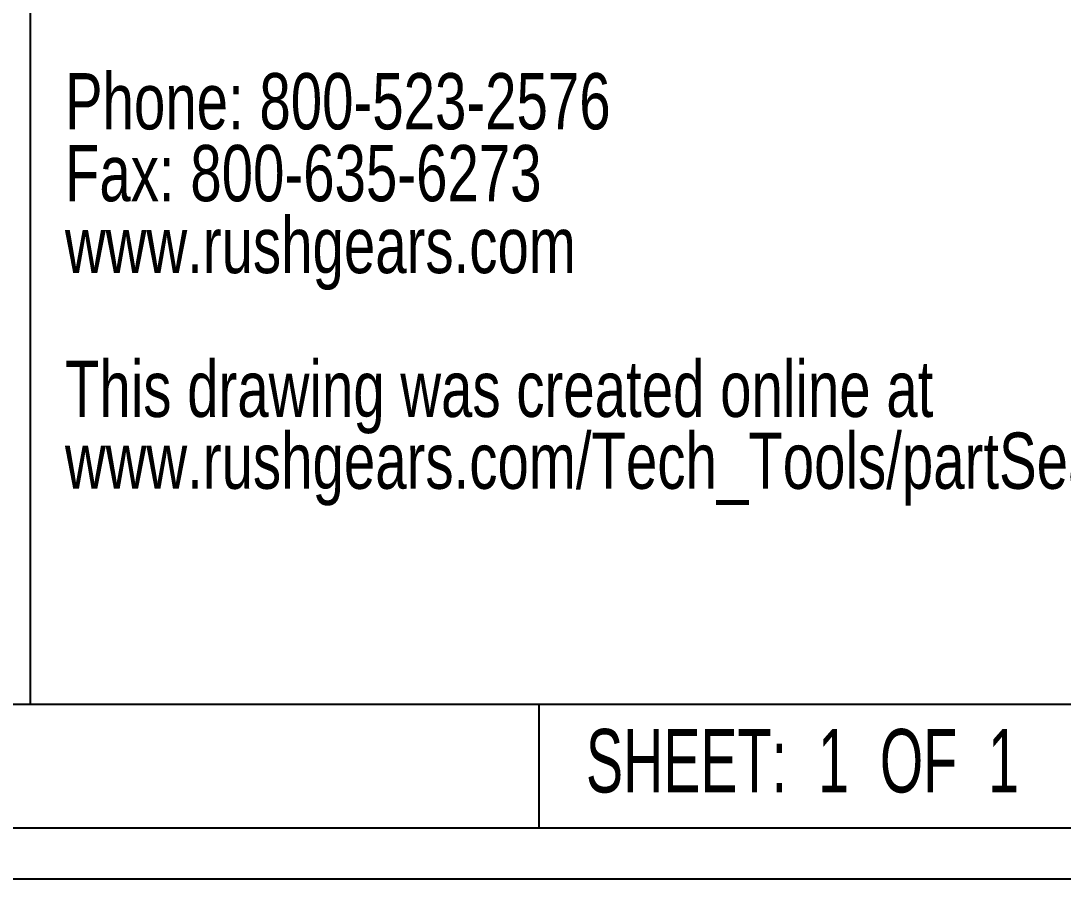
# Model space of a CAD drawing. Extents: x 6 to 553, y 4 to 428.
# Drawn here: x 453.8 to 505.8, y 3.9 to 46.6 of the extents above; entities that cross this region are included whole.
import ezdxf

# ---------------------------------------------------------------- set-up
doc = ezdxf.new("R2010")
doc.units = 0
doc.layers.add('TITLEBLOCK', color=250, linetype='CONTINUOUS')
doc.styles.add('SLDTEXTSTYLE0', font='TXT', dxfattribs={"width": 0.75})
doc.styles.add('SLDTEXTSTYLE1', font='TXT', dxfattribs={"width": 0.65625})

# ---------------------------------------------------------------- blocks, each defined once
blk = doc.blocks.new('SW_NOTE_0')
at = {"layer": 'TITLEBLOCK', "color": 0, "char_height": 2.80308, "attachment_point": 1, "style": 'SLDTEXTSTYLE0'}
for s, insert in [('Phone: 800-523-2576', (0, -7.132)), ('Fax: 800-635-6273', (0, -10.713)), ('www.rushgears.com', (0, -14.295)), ('This drawing was created online at', (0, -21.459)), ('www.rushgears.com/Tech_Tools/partSearch.php', (0, -25.04))]:
    blk.add_mtext(s, dxfattribs=dict(at, insert=insert))

msp = doc.modelspace()

# ---------------------------------------------------------------- linework, layer by layer
at = {"layer": 'TITLEBLOCK'}
for p, q in [((454.28926, 12.58446), (454.28926, 82.15502)), ((544.32631, 12.58446), (14.47369, 12.58446)), ((479.64596, 6.42339), (479.64596, 12.58446)), ((550.48738, 6.42339), (8.31262, 6.42339)), ((553.02738, 3.88339), (5.77262, 3.88339))]:
    msp.add_line(p, q, dxfattribs=at)

# ---------------------------------------------------------------- block references
msp.add_blockref('SW_NOTE_0', (456.00182, 51.17406), dxfattribs=at)

# ---------------------------------------------------------------- texts
at = {"layer": 'TITLEBLOCK', "insert": (481.9697, 11.36418), "char_height": 3.1622981, "attachment_point": 1, "style": 'SLDTEXTSTYLE1'}
msp.add_mtext('SHEET:  1  OF  1', dxfattribs=at)

doc.saveas('drawing.dxf')
